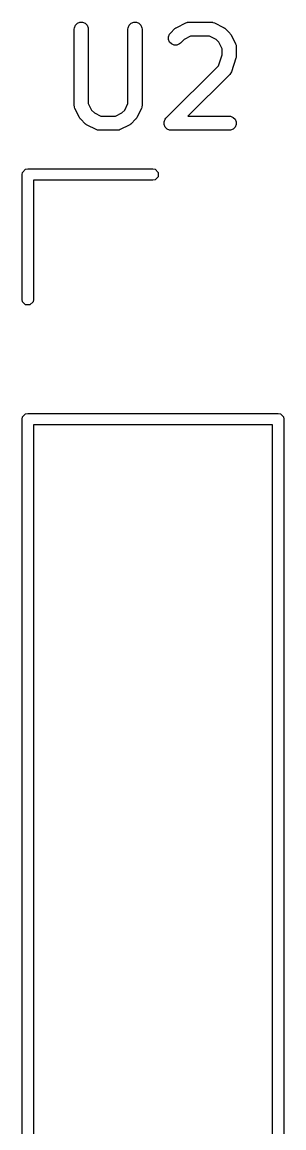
# Model space of a CAD drawing. Extents: x 3.29 to 8.95, y -3.74 to -1.6.
# Drawn here: x 8.8362 to 8.9457, y -2.2152 to -1.7524 of the extents above; entities that cross this region are included whole.
import ezdxf

# ---------------------------------------------------------------- set-up
doc = ezdxf.new("R2010")
doc.units = 0
doc.header["$MEASUREMENT"] = 0
doc.layers.add('BLACK', color=7, linetype='CONTINUOUS')

msp = doc.modelspace()

# ---------------------------------------------------------------- linework, layer by layer
at = {"layer": 'BLACK', "linetype": 'CONTINUOUS'}
for p, q in [((8.85805, -1.75473), (8.85849, -1.75367)), ((8.85849, -1.75367), (8.85931, -1.75285)), ((8.85931, -1.75285), (8.86037, -1.75241)), ((8.86037, -1.75241), (8.86152, -1.75241)), ((8.86152, -1.75241), (8.86259, -1.75285)), ((8.86259, -1.75285), (8.8634, -1.75367)), ((8.8634, -1.75367), (8.86384, -1.75473)), ((8.88055, -1.75473), (8.88099, -1.75367)), ((8.88099, -1.75367), (8.88181, -1.75285)), ((8.88181, -1.75285), (8.88287, -1.75241)), ((8.88287, -1.75241), (8.88402, -1.75241)), ((8.88402, -1.75241), (8.88509, -1.75285)), ((8.88509, -1.75285), (8.8859, -1.75367)), ((8.8859, -1.75367), (8.88634, -1.75473)), ((8.90087, -1.75454), (8.90462, -1.75267)), ((8.90462, -1.75267), (8.90516, -1.75246)), ((8.90516, -1.75246), (8.90527, -1.75245)), ((8.90527, -1.75245), (8.90537, -1.75241)), ((8.90537, -1.75241), (8.90594, -1.75236)), ((8.90594, -1.75236), (8.91532, -1.75236)), ((8.91532, -1.75236), (8.91589, -1.75241)), ((8.91589, -1.75241), (8.91599, -1.75245)), ((8.91599, -1.75245), (8.9161, -1.75246)), ((8.9161, -1.75246), (8.91664, -1.75267)), ((8.91664, -1.75267), (8.92039, -1.75454)), ((8.858, -1.75531), (8.85805, -1.75473)), ((8.858, -1.78718), (8.858, -1.75531)), ((8.86384, -1.75473), (8.8639, -1.75531)), ((8.8639, -1.75531), (8.8639, -1.78648)), ((8.88049, -1.75531), (8.88055, -1.75473)), ((8.88049, -1.78648), (8.88049, -1.75531)), ((8.88634, -1.75473), (8.8864, -1.75531)), ((8.8864, -1.75531), (8.8864, -1.78718)), ((8.89742, -1.75848), (8.89786, -1.75742)), ((8.89742, -1.75963), (8.89742, -1.75848)), ((8.89786, -1.75742), (8.89823, -1.75697)), ((8.89823, -1.75697), (8.90011, -1.75509)), ((8.90011, -1.75509), (8.90033, -1.75491)), ((8.90033, -1.75491), (8.90038, -1.75485)), ((8.90038, -1.75485), (8.90047, -1.75479)), ((8.90047, -1.75479), (8.90055, -1.75473)), ((8.90055, -1.75473), (8.90062, -1.7547)), ((8.90062, -1.7547), (8.90087, -1.75454)), ((8.90664, -1.75826), (8.90394, -1.75961)), ((8.91462, -1.75826), (8.90664, -1.75826)), ((8.91732, -1.75961), (8.91462, -1.75826)), ((8.92039, -1.75454), (8.92063, -1.7547)), ((8.92063, -1.7547), (8.92071, -1.75473)), ((8.92071, -1.75473), (8.92079, -1.75479)), ((8.92079, -1.75479), (8.92088, -1.75485)), ((8.92088, -1.75485), (8.92093, -1.75491)), ((8.92093, -1.75491), (8.92115, -1.75509)), ((8.92115, -1.75509), (8.92303, -1.75697)), ((8.92303, -1.75697), (8.92321, -1.7572)), ((8.92321, -1.7572), (8.92327, -1.75725)), ((8.92327, -1.75725), (8.92333, -1.75734)), ((8.92333, -1.75734), (8.9234, -1.75742)), ((8.9234, -1.75742), (8.92343, -1.75749)), ((8.92343, -1.75749), (8.92358, -1.75774)), ((8.92358, -1.75774), (8.92546, -1.76149)), ((8.89786, -1.7607), (8.89742, -1.75963)), ((8.89868, -1.76151), (8.89786, -1.7607)), ((8.89974, -1.76195), (8.89868, -1.76151)), ((8.90089, -1.76195), (8.89974, -1.76195)), ((8.90196, -1.76151), (8.90089, -1.76195)), ((8.90241, -1.76115), (8.90196, -1.76151)), ((8.90394, -1.75961), (8.90241, -1.76115)), ((8.91851, -1.76081), (8.91732, -1.75961)), ((8.91986, -1.7635), (8.91851, -1.76081)), ((8.92546, -1.76149), (8.92566, -1.76203)), ((8.92566, -1.76203), (8.92567, -1.76213)), ((8.92567, -1.76213), (8.92571, -1.76223)), ((8.92571, -1.76223), (8.92577, -1.76281)), ((8.92577, -1.76281), (8.92577, -1.76656)), ((8.91836, -1.77059), (8.91986, -1.76608)), ((8.91986, -1.76608), (8.91986, -1.7635)), ((8.92562, -1.76749), (8.92374, -1.77311)), ((8.92568, -1.7672), (8.92562, -1.76749)), ((8.92571, -1.76713), (8.92568, -1.7672)), ((8.92572, -1.76703), (8.92571, -1.76713)), ((8.92575, -1.76693), (8.92572, -1.76703)), ((8.92577, -1.76656), (8.92574, -1.76685)), ((8.92574, -1.76685), (8.92575, -1.76693)), ((8.89636, -1.79259), (8.91836, -1.77059)), ((8.92303, -1.77427), (8.90557, -1.79173)), ((8.9234, -1.77382), (8.92303, -1.77427)), ((8.92344, -1.77372), (8.9234, -1.77382)), ((8.92351, -1.77364), (8.92344, -1.77372)), ((8.92374, -1.77311), (8.92351, -1.77364)), ((8.85805, -1.78775), (8.858, -1.78718)), ((8.85809, -1.78785), (8.85805, -1.78775)), ((8.8581, -1.78796), (8.85809, -1.78785)), ((8.85831, -1.7885), (8.8581, -1.78796)), ((8.86018, -1.79225), (8.85831, -1.7885)), ((8.8639, -1.78648), (8.86525, -1.78918)), ((8.86525, -1.78918), (8.86645, -1.79038)), ((8.86645, -1.79038), (8.86914, -1.79173)), ((8.87525, -1.79173), (8.87795, -1.79038)), ((8.87795, -1.79038), (8.87914, -1.78918)), ((8.87914, -1.78918), (8.88049, -1.78648)), ((8.88609, -1.7885), (8.88421, -1.79225)), ((8.88629, -1.78796), (8.88609, -1.7885)), ((8.8863, -1.78785), (8.88629, -1.78796)), ((8.88634, -1.78775), (8.8863, -1.78785)), ((8.8864, -1.78718), (8.88634, -1.78775)), ((8.86034, -1.7925), (8.86018, -1.79225)), ((8.86037, -1.79257), (8.86034, -1.7925)), ((8.86043, -1.79265), (8.86037, -1.79257)), ((8.86049, -1.79274), (8.86043, -1.79265)), ((8.86055, -1.79279), (8.86049, -1.79274)), ((8.86074, -1.79302), (8.86055, -1.79279)), ((8.86261, -1.79489), (8.86074, -1.79302)), ((8.86284, -1.79508), (8.86261, -1.79489)), ((8.86289, -1.79514), (8.86284, -1.79508)), ((8.86298, -1.79519), (8.86289, -1.79514)), ((8.86306, -1.79526), (8.86298, -1.79519)), ((8.86313, -1.79529), (8.86306, -1.79526)), ((8.86338, -1.79544), (8.86313, -1.79529)), ((8.86713, -1.79732), (8.86338, -1.79544)), ((8.86914, -1.79173), (8.87525, -1.79173)), ((8.88102, -1.79544), (8.87727, -1.79732)), ((8.88126, -1.79529), (8.88102, -1.79544)), ((8.88134, -1.79526), (8.88126, -1.79529)), ((8.88142, -1.79519), (8.88134, -1.79526)), ((8.88151, -1.79514), (8.88142, -1.79519)), ((8.88156, -1.79508), (8.88151, -1.79514)), ((8.88178, -1.79489), (8.88156, -1.79508)), ((8.88366, -1.79302), (8.88178, -1.79489)), ((8.88384, -1.79279), (8.88366, -1.79302)), ((8.8839, -1.79274), (8.88384, -1.79279)), ((8.88396, -1.79265), (8.8839, -1.79274)), ((8.88403, -1.79257), (8.88396, -1.79265)), ((8.88406, -1.7925), (8.88403, -1.79257)), ((8.88421, -1.79225), (8.88406, -1.7925)), ((8.89555, -1.7941), (8.89599, -1.79304)), ((8.89555, -1.79525), (8.89555, -1.7941)), ((8.89599, -1.79632), (8.89555, -1.79525)), ((8.89599, -1.79304), (8.89636, -1.79259)), ((8.90557, -1.79173), (8.92282, -1.79173)), ((8.92282, -1.79173), (8.92339, -1.79178)), ((8.92339, -1.79178), (8.92446, -1.79222)), ((8.92446, -1.79222), (8.92527, -1.79304)), ((8.92527, -1.79304), (8.92571, -1.7941)), ((8.92571, -1.79525), (8.92527, -1.79632)), ((8.92571, -1.7941), (8.92571, -1.79525)), ((8.86767, -1.79753), (8.86713, -1.79732)), ((8.86777, -1.79753), (8.86767, -1.79753)), ((8.86787, -1.79757), (8.86777, -1.79753)), ((8.86845, -1.79763), (8.86787, -1.79757)), ((8.87595, -1.79763), (8.86845, -1.79763)), ((8.87652, -1.79757), (8.87595, -1.79763)), ((8.87662, -1.79753), (8.87652, -1.79757)), ((8.87673, -1.79753), (8.87662, -1.79753)), ((8.87727, -1.79732), (8.87673, -1.79753)), ((8.8968, -1.79713), (8.89599, -1.79632)), ((8.89787, -1.79757), (8.8968, -1.79713)), ((8.89844, -1.79763), (8.89787, -1.79757)), ((8.92282, -1.79763), (8.89844, -1.79763)), ((8.92339, -1.79757), (8.92282, -1.79763)), ((8.92446, -1.79713), (8.92339, -1.79757)), ((8.92527, -1.79632), (8.92446, -1.79713)), ((8.8364, -1.81524), (8.83768, -1.81396)), ((8.83768, -1.81396), (8.83858, -1.81378)), ((8.83858, -1.81378), (8.89094, -1.81378)), ((8.89094, -1.81378), (8.89185, -1.81396)), ((8.89185, -1.81396), (8.89313, -1.81524)), ((8.83622, -1.81614), (8.8364, -1.81524)), ((8.83622, -1.8685), (8.83622, -1.81614)), ((8.89094, -1.8185), (8.84094, -1.8185)), ((8.84094, -1.8185), (8.84094, -1.8685)), ((8.89185, -1.81832), (8.89094, -1.8185)), ((8.89313, -1.81705), (8.89185, -1.81832)), ((8.89313, -1.81524), (8.89313, -1.81705)), ((8.8364, -1.86941), (8.83622, -1.8685)), ((8.83768, -1.87069), (8.8364, -1.86941)), ((8.84077, -1.86941), (8.83949, -1.87069)), ((8.84094, -1.8685), (8.84077, -1.86941)), ((8.83949, -1.87069), (8.83768, -1.87069)), ((8.83622, -1.9185), (8.8364, -1.9176)), ((8.83622, -2.52087), (8.83622, -1.9185)), ((8.8364, -1.9176), (8.83768, -1.91632)), ((8.83768, -1.91632), (8.83858, -1.91614)), ((8.83858, -1.91614), (8.94331, -1.91614)), ((8.94331, -1.91614), (8.94421, -1.91632)), ((8.94421, -1.91632), (8.94549, -1.9176)), ((8.94549, -1.9176), (8.94567, -1.9185)), ((8.94567, -1.9185), (8.94567, -2.52087)), ((8.84094, -1.92087), (8.84094, -2.5185)), ((8.94094, -1.92087), (8.84094, -1.92087)), ((8.94094, -2.5185), (8.94094, -1.92087))]:
    msp.add_line(p, q, dxfattribs=at)

doc.saveas('drawing.dxf')
